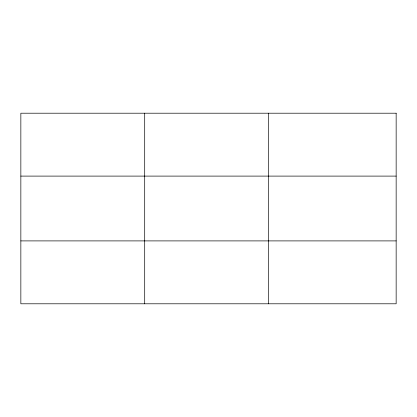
<?xml version="1.0" encoding="UTF-8"?>
<svg xmlns="http://www.w3.org/2000/svg" width="417" height="417" viewBox="0 0 417 417"><rect width="100%" height="100%" fill="white"/><g stroke="black" fill="none" stroke-linecap="round" stroke-linejoin="round"><path stroke-width="0.63" d="M144.699 113.205L144.699 303.795M268.548 113.205L268.548 303.795M20.85 176.099L396.15 176.099M20.85 240.901L396.15 240.901M396.15 113.205L396.15 303.795L20.85 303.795L20.85 113.205L396.15 113.205"/></g></svg>
